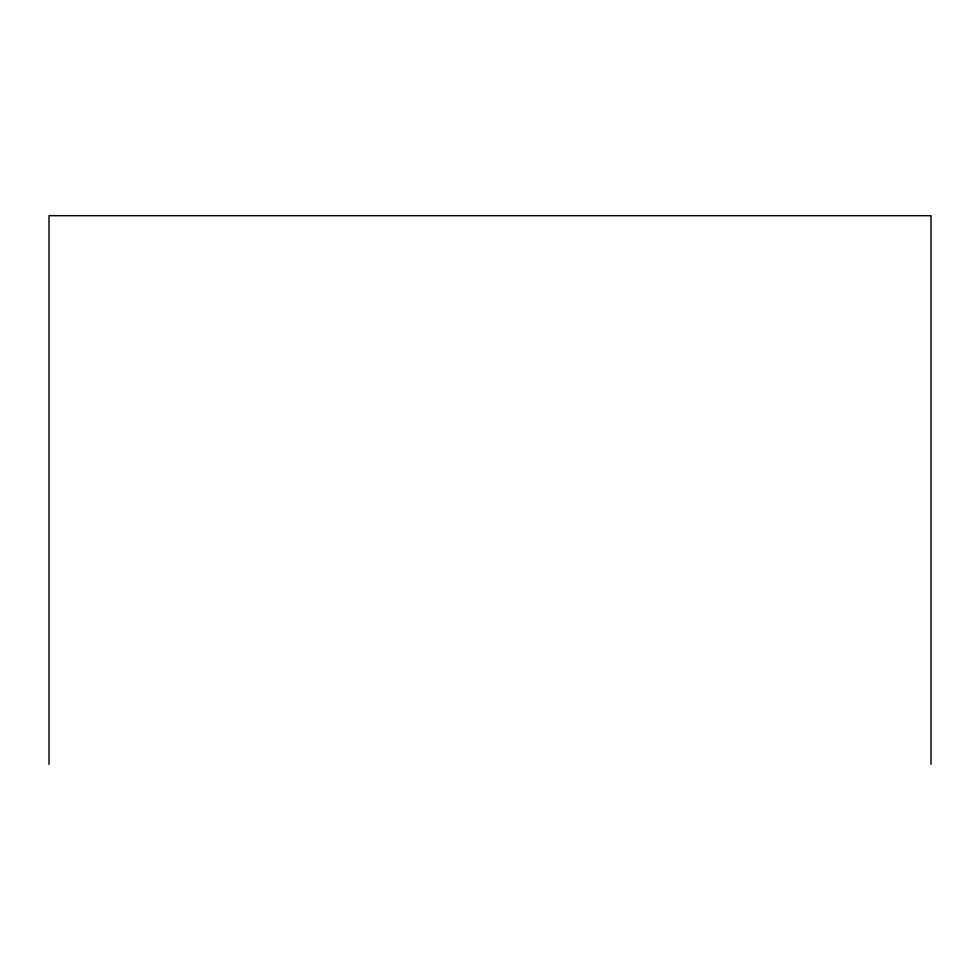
<?xml version="1.0" encoding="UTF-8"?>
<svg xmlns="http://www.w3.org/2000/svg" width="980" height="980" viewBox="0 0 980 980"><rect width="100%" height="100%" fill="white"/><g stroke="black" fill="none" stroke-linecap="round" stroke-linejoin="round"><path stroke-width="1.47" d="M931 764.314L931 215.686L49 215.686L49 764.314"/></g></svg>
